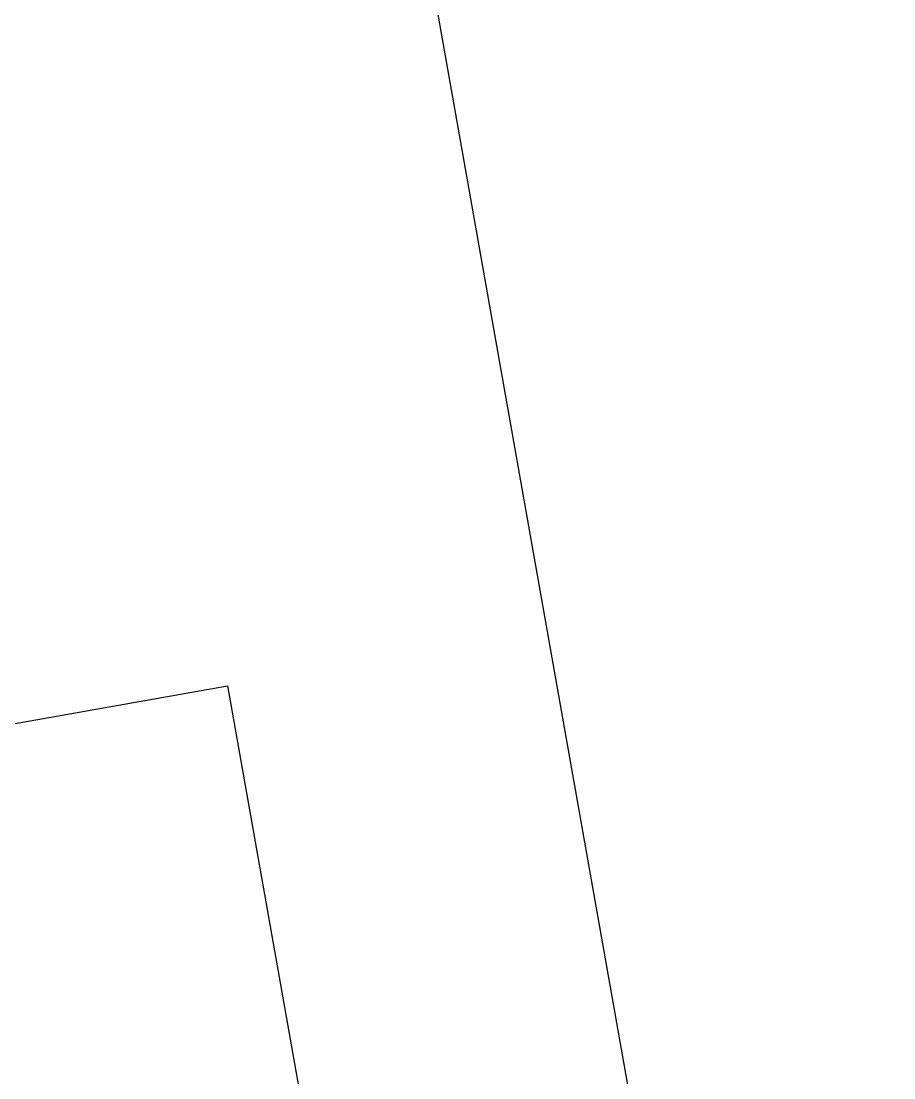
# Model space of a CAD drawing. Header units: millimetres. Extents: x 0 to 8967983, y -224399 to 13801.
# Drawn here: x 71389.23 to 71393.163, y -193393.348 to -193388.586 of the extents above; entities that cross this region are included whole.
import ezdxf

# ---------------------------------------------------------------- set-up
doc = ezdxf.new("R2010")
doc.units = ezdxf.units.MM
doc.header["$LTSCALE"] = 10
doc.layers.add('Архитектура', color=251, linetype='Continuous')

msp = doc.modelspace()

# ---------------------------------------------------------------- linework, layer by layer
at = {"layer": 'Архитектура', "lineweight": 25, "transparency": 33554684}
for points in [[(71392.6435, -193397.2077), (71375.3661, -193299.726), (71374.2355, -193298.9358), (71313.15, -193309.7624), (71312.3599, -193310.893), (71329.6373, -193408.3748)], [(71392.6435, -193397.2077), (71375.3661, -193299.726), (71374.2355, -193298.9358), (71313.15, -193309.7624), (71312.3599, -193310.893), (71329.6373, -193408.3748)], [(71392.6435, -193397.2077), (71375.3661, -193299.726), (71374.2355, -193298.9358), (71313.15, -193309.7624), (71312.3599, -193310.893), (71329.6373, -193408.3748)], [(71392.6435, -193397.2077), (71375.3661, -193299.726), (71374.2355, -193298.9358), (71313.15, -193309.7624), (71312.3599, -193310.893), (71329.6373, -193408.3748)], [(71392.6435, -193397.2077), (71375.3661, -193299.726), (71374.2355, -193298.9358), (71313.15, -193309.7624), (71312.3599, -193310.893), (71329.6373, -193408.3748)], [(71392.6435, -193397.2077), (71375.3661, -193299.726), (71374.2355, -193298.9358), (71313.15, -193309.7624), (71312.3599, -193310.893), (71329.6373, -193408.3748)], [(71392.6435, -193397.2077), (71375.3661, -193299.726), (71374.2355, -193298.9358), (71313.15, -193309.7624), (71312.3599, -193310.893), (71329.6373, -193408.3748)], [(71392.6435, -193397.2077), (71375.3661, -193299.726), (71374.2355, -193298.9358), (71313.15, -193309.7624), (71312.3599, -193310.893), (71329.6373, -193408.3748)], [(71392.6435, -193397.2077), (71375.3661, -193299.726), (71374.2355, -193298.9358), (71313.15, -193309.7624), (71312.3599, -193310.893), (71329.6373, -193408.3748)], [(71392.6435, -193397.2077), (71375.3661, -193299.726), (71374.2355, -193298.9358), (71313.15, -193309.7624), (71312.3599, -193310.893), (71329.6373, -193408.3748)], [(71392.6435, -193397.2077), (71375.3661, -193299.726), (71374.2355, -193298.9358), (71313.15, -193309.7624), (71312.3599, -193310.893), (71329.6373, -193408.3748)], [(71392.6435, -193397.2077), (71375.3661, -193299.726), (71374.2355, -193298.9358), (71313.15, -193309.7624), (71312.3599, -193310.893), (71329.6373, -193408.3748)], [(71392.6435, -193397.2077), (71375.3661, -193299.726), (71374.2355, -193298.9358), (71313.15, -193309.7624), (71312.3599, -193310.893), (71329.6373, -193408.3748)], [(71392.6435, -193397.2077), (71375.3661, -193299.726), (71374.2355, -193298.9358), (71313.15, -193309.7624), (71312.3599, -193310.893), (71329.6373, -193408.3748)], [(71392.6435, -193397.2077), (71375.3661, -193299.726), (71374.2355, -193298.9358), (71313.15, -193309.7624), (71312.3599, -193310.893), (71329.6373, -193408.3748)], [(71392.6435, -193397.2077), (71375.3661, -193299.726), (71374.2355, -193298.9358), (71313.15, -193309.7624), (71312.3599, -193310.893), (71329.6373, -193408.3748)], [(71392.6435, -193397.2077), (71375.3661, -193299.726), (71374.2355, -193298.9358), (71313.15, -193309.7624), (71312.3599, -193310.893), (71329.6373, -193408.3748)], [(71392.6435, -193397.2077), (71375.3661, -193299.726), (71374.2355, -193298.9358), (71313.15, -193309.7624), (71312.3599, -193310.893), (71329.6373, -193408.3748)], [(71392.6435, -193397.2077), (71375.3661, -193299.726), (71374.2355, -193298.9358), (71313.15, -193309.7624), (71312.3599, -193310.893), (71329.6373, -193408.3748)], [(71392.6435, -193397.2077), (71375.3661, -193299.726), (71374.2355, -193298.9358), (71313.15, -193309.7624), (71312.3599, -193310.893), (71329.6373, -193408.3748)], [(71392.6435, -193397.2077), (71375.3661, -193299.726), (71374.2355, -193298.9358), (71313.15, -193309.7624), (71312.3599, -193310.893), (71329.6373, -193408.3748)], [(71392.6435, -193397.2077), (71375.3661, -193299.726), (71374.2355, -193298.9358), (71313.15, -193309.7624), (71312.3599, -193310.893), (71329.6373, -193408.3748)], [(71392.6435, -193397.2077), (71375.3661, -193299.726), (71374.2355, -193298.9358), (71313.15, -193309.7624), (71312.3599, -193310.893), (71329.6373, -193408.3748)], [(71392.6435, -193397.2077), (71375.3661, -193299.726), (71374.2355, -193298.9358), (71313.15, -193309.7624), (71312.3599, -193310.893), (71329.6373, -193408.3748)], [(71392.6435, -193397.2077), (71375.3661, -193299.726), (71374.2355, -193298.9358), (71313.15, -193309.7624), (71312.3599, -193310.893), (71329.6373, -193408.3748)], [(71392.6435, -193397.2077), (71375.3661, -193299.726), (71374.2355, -193298.9358), (71313.15, -193309.7624), (71312.3599, -193310.893), (71329.6373, -193408.3748)], [(71392.6435, -193397.2077), (71375.3661, -193299.726), (71374.2355, -193298.9358), (71313.15, -193309.7624), (71312.3599, -193310.893), (71329.6373, -193408.3748)], [(71392.6435, -193397.2077), (71375.3661, -193299.726), (71374.2355, -193298.9358), (71313.15, -193309.7624), (71312.3599, -193310.893), (71329.6373, -193408.3748)], [(71392.6435, -193397.2077), (71375.3661, -193299.726), (71374.2355, -193298.9358), (71313.15, -193309.7624), (71312.3599, -193310.893), (71329.6373, -193408.3748)], [(71392.6435, -193397.2077), (71375.3661, -193299.726), (71374.2355, -193298.9358), (71313.15, -193309.7624), (71312.3599, -193310.893), (71329.6373, -193408.3748)], [(71392.6435, -193397.2077), (71375.3661, -193299.726), (71374.2355, -193298.9358), (71313.15, -193309.7624), (71312.3599, -193310.893), (71329.6373, -193408.3748)], [(71392.6435, -193397.2077), (71375.3661, -193299.726), (71374.2355, -193298.9358), (71313.15, -193309.7624), (71312.3599, -193310.893), (71329.6373, -193408.3748)], [(71392.6435, -193397.2077), (71375.3661, -193299.726), (71374.2355, -193298.9358), (71313.15, -193309.7624), (71312.3599, -193310.893), (71329.6373, -193408.3748)], [(71392.6435, -193397.2077), (71375.3661, -193299.726), (71374.2355, -193298.9358), (71313.15, -193309.7624), (71312.3599, -193310.893), (71329.6373, -193408.3748)], [(71392.6435, -193397.2077), (71375.3661, -193299.726), (71374.2355, -193298.9358), (71313.15, -193309.7624), (71312.3599, -193310.893), (71329.6373, -193408.3748)], [(71392.6435, -193397.2077), (71375.3661, -193299.726), (71374.2355, -193298.9358), (71313.15, -193309.7624), (71312.3599, -193310.893), (71329.6373, -193408.3748)], [(71392.6435, -193397.2077), (71375.3661, -193299.726), (71374.2355, -193298.9358), (71313.15, -193309.7624), (71312.3599, -193310.893), (71329.6373, -193408.3748)], [(71392.6435, -193397.2077), (71375.3661, -193299.726), (71374.2355, -193298.9358), (71313.15, -193309.7624), (71312.3599, -193310.893), (71329.6373, -193408.3748)], [(71392.6435, -193397.2077), (71375.3661, -193299.726), (71374.2355, -193298.9358), (71313.15, -193309.7624), (71312.3599, -193310.893), (71329.6373, -193408.3748)], [(71392.6435, -193397.2077), (71375.3661, -193299.726), (71374.2355, -193298.9358), (71313.15, -193309.7624), (71312.3599, -193310.893), (71329.6373, -193408.3748)], [(71392.6435, -193397.2077), (71375.3661, -193299.726), (71374.2355, -193298.9358), (71313.15, -193309.7624), (71312.3599, -193310.893), (71329.6373, -193408.3748)], [(71392.6435, -193397.2077), (71375.3661, -193299.726), (71374.2355, -193298.9358), (71313.15, -193309.7624), (71312.3599, -193310.893), (71329.6373, -193408.3748)], [(71392.6435, -193397.2077), (71375.3661, -193299.726), (71374.2355, -193298.9358), (71313.15, -193309.7624), (71312.3599, -193310.893), (71329.6373, -193408.3748)], [(71392.6435, -193397.2077), (71375.3661, -193299.726), (71374.2355, -193298.9358), (71313.15, -193309.7624), (71312.3599, -193310.893), (71329.6373, -193408.3748)], [(71392.6435, -193397.2077), (71375.3661, -193299.726), (71374.2355, -193298.9358), (71313.15, -193309.7624), (71312.3599, -193310.893), (71329.6373, -193408.3748)], [(71392.6435, -193397.2077), (71375.3661, -193299.726), (71374.2355, -193298.9358), (71313.15, -193309.7624), (71312.3599, -193310.893), (71329.6373, -193408.3748)], [(71392.6435, -193397.2077), (71375.3661, -193299.726), (71374.2355, -193298.9358), (71313.15, -193309.7624), (71312.3599, -193310.893), (71329.6373, -193408.3748)], [(71392.6435, -193397.2077), (71375.3661, -193299.726), (71374.2355, -193298.9358), (71313.15, -193309.7624), (71312.3599, -193310.893), (71329.6373, -193408.3748)], [(71392.6435, -193397.2077), (71375.3661, -193299.726), (71374.2355, -193298.9358), (71313.15, -193309.7624), (71312.3599, -193310.893), (71329.6373, -193408.3748)], [(71392.6435, -193397.2077), (71375.3661, -193299.726), (71374.2355, -193298.9358), (71313.15, -193309.7624), (71312.3599, -193310.893), (71329.6373, -193408.3748)], [(71392.6435, -193397.2077), (71375.3661, -193299.726), (71374.2355, -193298.9358), (71313.15, -193309.7624), (71312.3599, -193310.893), (71329.6373, -193408.3748)], [(71392.6435, -193397.2077), (71375.3661, -193299.726), (71374.2355, -193298.9358), (71313.15, -193309.7624), (71312.3599, -193310.893), (71329.6373, -193408.3748)], [(71392.6435, -193397.2077), (71375.3661, -193299.726), (71374.2355, -193298.9358), (71313.15, -193309.7624), (71312.3599, -193310.893), (71329.6373, -193408.3748)], [(71392.6435, -193397.2077), (71375.3661, -193299.726), (71374.2355, -193298.9358), (71313.15, -193309.7624), (71312.3599, -193310.893), (71329.6373, -193408.3748)], [(71392.6435, -193397.2077), (71375.3661, -193299.726), (71374.2355, -193298.9358), (71313.15, -193309.7624), (71312.3599, -193310.893), (71329.6373, -193408.3748)], [(71392.6435, -193397.2077), (71375.3661, -193299.726), (71374.2355, -193298.9358), (71313.15, -193309.7624), (71312.3599, -193310.893), (71329.6373, -193408.3748)], [(71392.6435, -193397.2077), (71375.3661, -193299.726), (71374.2355, -193298.9358), (71313.15, -193309.7624), (71312.3599, -193310.893), (71329.6373, -193408.3748)], [(71392.6435, -193397.2077), (71375.3661, -193299.726), (71374.2355, -193298.9358), (71313.15, -193309.7624), (71312.3599, -193310.893), (71329.6373, -193408.3748)], [(71392.6435, -193397.2077), (71375.3661, -193299.726), (71374.2355, -193298.9358), (71313.15, -193309.7624), (71312.3599, -193310.893), (71329.6373, -193408.3748)], [(71392.6435, -193397.2077), (71375.3661, -193299.726), (71374.2355, -193298.9358), (71313.15, -193309.7624), (71312.3599, -193310.893), (71329.6373, -193408.3748)], [(71392.6435, -193397.2077), (71375.3661, -193299.726), (71374.2355, -193298.9358), (71313.15, -193309.7624), (71312.3599, -193310.893), (71329.6373, -193408.3748)], [(71392.6435, -193397.2077), (71375.3661, -193299.726), (71374.2355, -193298.9358), (71313.15, -193309.7624), (71312.3599, -193310.893), (71329.6373, -193408.3748)], [(71392.6435, -193397.2077), (71375.3661, -193299.726), (71374.2355, -193298.9358), (71313.15, -193309.7624), (71312.3599, -193310.893), (71329.6373, -193408.3748)], [(71392.6435, -193397.2077), (71375.3661, -193299.726), (71374.2355, -193298.9358), (71313.15, -193309.7624), (71312.3599, -193310.893), (71329.6373, -193408.3748)], [(71392.6435, -193397.2077), (71375.3661, -193299.726), (71374.2355, -193298.9358), (71313.15, -193309.7624), (71312.3599, -193310.893), (71329.6373, -193408.3748)], [(71392.6435, -193397.2077), (71375.3661, -193299.726), (71374.2355, -193298.9358), (71313.15, -193309.7624), (71312.3599, -193310.893), (71329.6373, -193408.3748)], [(71392.6435, -193397.2077), (71375.3661, -193299.726), (71374.2355, -193298.9358), (71313.15, -193309.7624), (71312.3599, -193310.893), (71329.6373, -193408.3748)], [(71392.6435, -193397.2077), (71375.3661, -193299.726), (71374.2355, -193298.9358), (71313.15, -193309.7624), (71312.3599, -193310.893), (71329.6373, -193408.3748)], [(71392.6435, -193397.2077), (71375.3661, -193299.726), (71374.2355, -193298.9358), (71313.15, -193309.7624), (71312.3599, -193310.893), (71329.6373, -193408.3748)], [(71392.6435, -193397.2077), (71375.3661, -193299.726), (71374.2355, -193298.9358), (71313.15, -193309.7624), (71312.3599, -193310.893), (71329.6373, -193408.3748)], [(71392.6435, -193397.2077), (71375.3661, -193299.726), (71374.2355, -193298.9358), (71313.15, -193309.7624), (71312.3599, -193310.893), (71329.6373, -193408.3748)], [(71392.6435, -193397.2077), (71375.3661, -193299.726), (71374.2355, -193298.9358), (71313.15, -193309.7624), (71312.3599, -193310.893), (71329.6373, -193408.3748)], [(71392.6435, -193397.2077), (71375.3661, -193299.726), (71374.2355, -193298.9358), (71313.15, -193309.7624), (71312.3599, -193310.893), (71329.6373, -193408.3748)], [(71392.6435, -193397.2077), (71375.3661, -193299.726), (71374.2355, -193298.9358), (71313.15, -193309.7624), (71312.3599, -193310.893), (71329.6373, -193408.3748)], [(71392.6435, -193397.2077), (71375.3661, -193299.726), (71374.2355, -193298.9358), (71313.15, -193309.7624), (71312.3599, -193310.893), (71329.6373, -193408.3748)], [(71392.6435, -193397.2077), (71375.3661, -193299.726), (71374.2355, -193298.9358), (71313.15, -193309.7624), (71312.3599, -193310.893), (71329.6373, -193408.3748)], [(71392.6435, -193397.2077), (71375.3661, -193299.726), (71374.2355, -193298.9358), (71313.15, -193309.7624), (71312.3599, -193310.893), (71329.6373, -193408.3748)], [(71392.6435, -193397.2077), (71375.3661, -193299.726), (71374.2355, -193298.9358), (71313.15, -193309.7624), (71312.3599, -193310.893), (71329.6373, -193408.3748)], [(71392.6435, -193397.2077), (71375.3661, -193299.726), (71374.2355, -193298.9358), (71313.15, -193309.7624), (71312.3599, -193310.893), (71329.6373, -193408.3748)], [(71392.6435, -193397.2077), (71375.3661, -193299.726), (71374.2355, -193298.9358), (71313.15, -193309.7624), (71312.3599, -193310.893), (71329.6373, -193408.3748)], [(71392.6435, -193397.2077), (71375.3661, -193299.726), (71374.2355, -193298.9358), (71313.15, -193309.7624), (71312.3599, -193310.893), (71329.6373, -193408.3748)], [(71392.6435, -193397.2077), (71375.3661, -193299.726), (71374.2355, -193298.9358), (71313.15, -193309.7624), (71312.3599, -193310.893), (71329.6373, -193408.3748)], [(71392.6435, -193397.2077), (71375.3661, -193299.726), (71374.2355, -193298.9358), (71313.15, -193309.7624), (71312.3599, -193310.893), (71329.6373, -193408.3748)], [(71392.6435, -193397.2077), (71375.3661, -193299.726), (71374.2355, -193298.9358), (71313.15, -193309.7624), (71312.3599, -193310.893), (71329.6373, -193408.3748)], [(71392.6435, -193397.2077), (71375.3661, -193299.726), (71374.2355, -193298.9358), (71313.15, -193309.7624), (71312.3599, -193310.893), (71329.6373, -193408.3748)], [(71392.6435, -193397.2077), (71375.3661, -193299.726), (71374.2355, -193298.9358), (71313.15, -193309.7624), (71312.3599, -193310.893), (71329.6373, -193408.3748)], [(71392.6435, -193397.2077), (71375.3661, -193299.726), (71374.2355, -193298.9358), (71313.15, -193309.7624), (71312.3599, -193310.893), (71329.6373, -193408.3748)], [(71392.6435, -193397.2077), (71375.3661, -193299.726), (71374.2355, -193298.9358), (71313.15, -193309.7624), (71312.3599, -193310.893), (71329.6373, -193408.3748)], [(71392.6435, -193397.2077), (71375.3661, -193299.726), (71374.2355, -193298.9358), (71313.15, -193309.7624), (71312.3599, -193310.893), (71329.6373, -193408.3748)], [(71392.6435, -193397.2077), (71375.3661, -193299.726), (71374.2355, -193298.9358), (71313.15, -193309.7624), (71312.3599, -193310.893), (71329.6373, -193408.3748)], [(71392.6435, -193397.2077), (71375.3661, -193299.726), (71374.2355, -193298.9358), (71313.15, -193309.7624), (71312.3599, -193310.893), (71329.6373, -193408.3748)], [(71392.6435, -193397.2077), (71375.3661, -193299.726), (71374.2355, -193298.9358), (71313.15, -193309.7624), (71312.3599, -193310.893), (71329.6373, -193408.3748)], [(71392.6435, -193397.2077), (71375.3661, -193299.726), (71374.2355, -193298.9358), (71313.15, -193309.7624), (71312.3599, -193310.893), (71329.6373, -193408.3748)], [(71392.6435, -193397.2077), (71375.3661, -193299.726), (71374.2355, -193298.9358), (71313.15, -193309.7624), (71312.3599, -193310.893), (71329.6373, -193408.3748)], [(71392.6435, -193397.2077), (71375.3661, -193299.726), (71374.2355, -193298.9358), (71313.15, -193309.7624), (71312.3599, -193310.893), (71329.6373, -193408.3748)], [(71392.6435, -193397.2077), (71375.3661, -193299.726), (71374.2355, -193298.9358), (71313.15, -193309.7624), (71312.3599, -193310.893), (71329.6373, -193408.3748)], [(71392.6435, -193397.2077), (71375.3661, -193299.726), (71374.2355, -193298.9358), (71313.15, -193309.7624), (71312.3599, -193310.893), (71329.6373, -193408.3748)], [(71392.6435, -193397.2077), (71375.3661, -193299.726), (71374.2355, -193298.9358), (71313.15, -193309.7624), (71312.3599, -193310.893), (71329.6373, -193408.3748)], [(71392.6435, -193397.2077), (71375.3661, -193299.726), (71374.2355, -193298.9358), (71313.15, -193309.7624), (71312.3599, -193310.893), (71329.6373, -193408.3748)], [(71392.6435, -193397.2077), (71375.3661, -193299.726), (71374.2355, -193298.9358), (71313.15, -193309.7624), (71312.3599, -193310.893), (71329.6373, -193408.3748)], [(71392.6435, -193397.2077), (71375.3661, -193299.726), (71374.2355, -193298.9358), (71313.15, -193309.7624), (71312.3599, -193310.893), (71329.6373, -193408.3748)], [(71392.6435, -193397.2077), (71375.3661, -193299.726), (71374.2355, -193298.9358), (71313.15, -193309.7624), (71312.3599, -193310.893), (71329.6373, -193408.3748)], [(71392.6435, -193397.2077), (71375.3661, -193299.726), (71374.2355, -193298.9358), (71313.15, -193309.7624), (71312.3599, -193310.893), (71329.6373, -193408.3748)], [(71392.6435, -193397.2077), (71375.3661, -193299.726), (71374.2355, -193298.9358), (71313.15, -193309.7624), (71312.3599, -193310.893), (71329.6373, -193408.3748)], [(71392.6435, -193397.2077), (71375.3661, -193299.726), (71374.2355, -193298.9358), (71313.15, -193309.7624), (71312.3599, -193310.893), (71329.6373, -193408.3748)], [(71392.6435, -193397.2077), (71375.3661, -193299.726), (71374.2355, -193298.9358), (71313.15, -193309.7624), (71312.3599, -193310.893), (71329.6373, -193408.3748)], [(71392.6435, -193397.2077), (71375.3661, -193299.726), (71374.2355, -193298.9358), (71313.15, -193309.7624), (71312.3599, -193310.893), (71329.6373, -193408.3748)], [(71392.6435, -193397.2077), (71375.3661, -193299.726), (71374.2355, -193298.9358), (71313.15, -193309.7624), (71312.3599, -193310.893), (71329.6373, -193408.3748)], [(71392.6435, -193397.2077), (71375.3661, -193299.726), (71374.2355, -193298.9358), (71313.15, -193309.7624), (71312.3599, -193310.893), (71329.6373, -193408.3748)], [(71392.6435, -193397.2077), (71375.3661, -193299.726), (71374.2355, -193298.9358), (71313.15, -193309.7624), (71312.3599, -193310.893), (71329.6373, -193408.3748)], [(71392.6435, -193397.2077), (71375.3661, -193299.726), (71374.2355, -193298.9358), (71313.15, -193309.7624), (71312.3599, -193310.893), (71329.6373, -193408.3748)], [(71392.6435, -193397.2077), (71375.3661, -193299.726), (71374.2355, -193298.9358), (71313.15, -193309.7624), (71312.3599, -193310.893), (71329.6373, -193408.3748)], [(71392.6435, -193397.2077), (71375.3661, -193299.726), (71374.2355, -193298.9358), (71313.15, -193309.7624), (71312.3599, -193310.893), (71329.6373, -193408.3748)], [(71392.6435, -193397.2077), (71375.3661, -193299.726), (71374.2355, -193298.9358), (71313.15, -193309.7624), (71312.3599, -193310.893), (71329.6373, -193408.3748)], [(71392.6435, -193397.2077), (71375.3661, -193299.726), (71374.2355, -193298.9358), (71313.15, -193309.7624), (71312.3599, -193310.893), (71329.6373, -193408.3748)], [(71392.6435, -193397.2077), (71375.3661, -193299.726), (71374.2355, -193298.9358), (71313.15, -193309.7624), (71312.3599, -193310.893), (71329.6373, -193408.3748)], [(71392.6435, -193397.2077), (71375.3661, -193299.726), (71374.2355, -193298.9358), (71313.15, -193309.7624), (71312.3599, -193310.893), (71329.6373, -193408.3748)], [(71392.6435, -193397.2077), (71375.3661, -193299.726), (71374.2355, -193298.9358), (71313.15, -193309.7624), (71312.3599, -193310.893), (71329.6373, -193408.3748)], [(71392.6435, -193397.2077), (71375.3661, -193299.726), (71374.2355, -193298.9358), (71313.15, -193309.7624), (71312.3599, -193310.893), (71329.6373, -193408.3748)], [(71392.6435, -193397.2077), (71375.3661, -193299.726), (71374.2355, -193298.9358), (71313.15, -193309.7624), (71312.3599, -193310.893), (71329.6373, -193408.3748)], [(71392.6435, -193397.2077), (71375.3661, -193299.726), (71374.2355, -193298.9358), (71313.15, -193309.7624), (71312.3599, -193310.893), (71329.6373, -193408.3748)], [(71392.6435, -193397.2077), (71375.3661, -193299.726), (71374.2355, -193298.9358), (71313.15, -193309.7624), (71312.3599, -193310.893), (71329.6373, -193408.3748)], [(71392.6435, -193397.2077), (71375.3661, -193299.726), (71374.2355, -193298.9358), (71313.15, -193309.7624), (71312.3599, -193310.893), (71329.6373, -193408.3748)], [(71392.6435, -193397.2077), (71375.3661, -193299.726), (71374.2355, -193298.9358), (71313.15, -193309.7624), (71312.3599, -193310.893), (71329.6373, -193408.3748)], [(71392.6435, -193397.2077), (71375.3661, -193299.726), (71374.2355, -193298.9358), (71313.15, -193309.7624), (71312.3599, -193310.893), (71329.6373, -193408.3748)], [(71392.6435, -193397.2077), (71375.3661, -193299.726), (71374.2355, -193298.9358), (71313.15, -193309.7624), (71312.3599, -193310.893), (71329.6373, -193408.3748)], [(71392.6435, -193397.2077), (71375.3661, -193299.726), (71374.2355, -193298.9358), (71313.15, -193309.7624), (71312.3599, -193310.893), (71329.6373, -193408.3748)], [(71392.6435, -193397.2077), (71375.3661, -193299.726), (71374.2355, -193298.9358), (71313.15, -193309.7624), (71312.3599, -193310.893), (71329.6373, -193408.3748)], [(71392.6435, -193397.2077), (71375.3661, -193299.726), (71374.2355, -193298.9358), (71313.15, -193309.7624), (71312.3599, -193310.893), (71329.6373, -193408.3748)], [(71392.6435, -193397.2077), (71375.3661, -193299.726), (71374.2355, -193298.9358), (71313.15, -193309.7624), (71312.3599, -193310.893), (71329.6373, -193408.3748)], [(71392.6435, -193397.2077), (71375.3661, -193299.726), (71374.2355, -193298.9358), (71313.15, -193309.7624), (71312.3599, -193310.893), (71329.6373, -193408.3748)], [(71392.6435, -193397.2077), (71375.3661, -193299.726), (71374.2355, -193298.9358), (71313.15, -193309.7624), (71312.3599, -193310.893), (71329.6373, -193408.3748)], [(71392.6435, -193397.2077), (71375.3661, -193299.726), (71374.2355, -193298.9358), (71313.15, -193309.7624), (71312.3599, -193310.893), (71329.6373, -193408.3748)], [(71392.6435, -193397.2077), (71375.3661, -193299.726), (71374.2355, -193298.9358), (71313.15, -193309.7624), (71312.3599, -193310.893), (71329.6373, -193408.3748)], [(71392.6435, -193397.2077), (71375.3661, -193299.726), (71374.2355, -193298.9358), (71313.15, -193309.7624), (71312.3599, -193310.893), (71329.6373, -193408.3748)], [(71392.6435, -193397.2077), (71375.3661, -193299.726), (71374.2355, -193298.9358), (71313.15, -193309.7624), (71312.3599, -193310.893), (71329.6373, -193408.3748)], [(71392.6435, -193397.2077), (71375.3661, -193299.726), (71374.2355, -193298.9358), (71313.15, -193309.7624), (71312.3599, -193310.893), (71329.6373, -193408.3748)], [(71392.6435, -193397.2077), (71375.3661, -193299.726), (71374.2355, -193298.9358), (71313.15, -193309.7624), (71312.3599, -193310.893), (71329.6373, -193408.3748)], [(71392.6435, -193397.2077), (71375.3661, -193299.726), (71374.2355, -193298.9358), (71313.15, -193309.7624), (71312.3599, -193310.893), (71329.6373, -193408.3748)], [(71392.6435, -193397.2077), (71375.3661, -193299.726), (71374.2355, -193298.9358), (71313.15, -193309.7624), (71312.3599, -193310.893), (71329.6373, -193408.3748)], [(71392.6435, -193397.2077), (71375.3661, -193299.726), (71374.2355, -193298.9358), (71313.15, -193309.7624), (71312.3599, -193310.893), (71329.6373, -193408.3748)], [(71392.6435, -193397.2077), (71375.3661, -193299.726), (71374.2355, -193298.9358), (71313.15, -193309.7624), (71312.3599, -193310.893), (71329.6373, -193408.3748)], [(71392.6435, -193397.2077), (71375.3661, -193299.726), (71374.2355, -193298.9358), (71313.15, -193309.7624), (71312.3599, -193310.893), (71329.6373, -193408.3748)], [(71392.6435, -193397.2077), (71375.3661, -193299.726), (71374.2355, -193298.9358), (71313.15, -193309.7624), (71312.3599, -193310.893), (71329.6373, -193408.3748)], [(71392.6435, -193397.2077), (71375.3661, -193299.726), (71374.2355, -193298.9358), (71313.15, -193309.7624), (71312.3599, -193310.893), (71329.6373, -193408.3748)], [(71392.6435, -193397.2077), (71375.3661, -193299.726), (71374.2355, -193298.9358), (71313.15, -193309.7624), (71312.3599, -193310.893), (71329.6373, -193408.3748)], [(71392.6435, -193397.2077), (71375.3661, -193299.726), (71374.2355, -193298.9358), (71313.15, -193309.7624), (71312.3599, -193310.893), (71329.6373, -193408.3748)], [(71392.6435, -193397.2077), (71375.3661, -193299.726), (71374.2355, -193298.9358), (71313.15, -193309.7624), (71312.3599, -193310.893), (71329.6373, -193408.3748)], [(71392.6435, -193397.2077), (71375.3661, -193299.726), (71374.2355, -193298.9358), (71313.15, -193309.7624), (71312.3599, -193310.893), (71329.6373, -193408.3748)], [(71392.6435, -193397.2077), (71375.3661, -193299.726), (71374.2355, -193298.9358), (71313.15, -193309.7624), (71312.3599, -193310.893), (71329.6373, -193408.3748)], [(71392.6435, -193397.2077), (71375.3661, -193299.726), (71374.2355, -193298.9358), (71313.15, -193309.7624), (71312.3599, -193310.893), (71329.6373, -193408.3748)], [(71392.6435, -193397.2077), (71375.3661, -193299.726), (71374.2355, -193298.9358), (71313.15, -193309.7624), (71312.3599, -193310.893), (71329.6373, -193408.3748)], [(71392.6435, -193397.2077), (71375.3661, -193299.726), (71374.2355, -193298.9358), (71313.15, -193309.7624), (71312.3599, -193310.893), (71329.6373, -193408.3748)], [(71392.6435, -193397.2077), (71375.3661, -193299.726), (71374.2355, -193298.9358), (71313.15, -193309.7624), (71312.3599, -193310.893), (71329.6373, -193408.3748)], [(71392.6435, -193397.2077), (71375.3661, -193299.726), (71374.2355, -193298.9358), (71313.15, -193309.7624), (71312.3599, -193310.893), (71329.6373, -193408.3748)], [(71392.6435, -193397.2077), (71375.3661, -193299.726), (71374.2355, -193298.9358), (71313.15, -193309.7624), (71312.3599, -193310.893), (71329.6373, -193408.3748)], [(71392.6435, -193397.2077), (71375.3661, -193299.726), (71374.2355, -193298.9358), (71313.15, -193309.7624), (71312.3599, -193310.893), (71329.6373, -193408.3748)], [(71392.6435, -193397.2077), (71375.3661, -193299.726), (71374.2355, -193298.9358), (71313.15, -193309.7624), (71312.3599, -193310.893), (71329.6373, -193408.3748)], [(71392.6435, -193397.2077), (71375.3661, -193299.726), (71374.2355, -193298.9358), (71313.15, -193309.7624), (71312.3599, -193310.893), (71329.6373, -193408.3748)], [(71392.6435, -193397.2077), (71375.3661, -193299.726), (71374.2355, -193298.9358), (71313.15, -193309.7624), (71312.3599, -193310.893), (71329.6373, -193408.3748)], [(71392.6435, -193397.2077), (71375.3661, -193299.726), (71374.2355, -193298.9358), (71313.15, -193309.7624), (71312.3599, -193310.893), (71329.6373, -193408.3748)], [(71392.6435, -193397.2077), (71375.3661, -193299.726), (71374.2355, -193298.9358), (71313.15, -193309.7624), (71312.3599, -193310.893), (71329.6373, -193408.3748)], [(71392.6435, -193397.2077), (71375.3661, -193299.726), (71374.2355, -193298.9358), (71313.15, -193309.7624), (71312.3599, -193310.893), (71329.6373, -193408.3748)], [(71392.6435, -193397.2077), (71375.3661, -193299.726), (71374.2355, -193298.9358), (71313.15, -193309.7624), (71312.3599, -193310.893), (71329.6373, -193408.3748)], [(71392.6435, -193397.2077), (71375.3661, -193299.726), (71374.2355, -193298.9358), (71313.15, -193309.7624), (71312.3599, -193310.893), (71329.6373, -193408.3748)], [(71392.6435, -193397.2077), (71375.3661, -193299.726), (71374.2355, -193298.9358), (71313.15, -193309.7624), (71312.3599, -193310.893), (71329.6373, -193408.3748)], [(71383.1092, -193397.9069), (71382.2369, -193392.9848), (71385.9585, -193392.3252), (71386.1347, -193391.9225), (71386.5587, -193392.2188), (71390.1602, -193391.5805), (71391.0326, -193396.5026)], [(71383.1092, -193397.9069), (71382.2369, -193392.9848), (71385.9585, -193392.3252), (71386.1347, -193391.9225), (71386.5587, -193392.2188), (71390.1602, -193391.5805), (71391.0326, -193396.5026)], [(71383.1092, -193397.9069), (71382.2369, -193392.9848), (71385.9585, -193392.3252), (71386.1347, -193391.9225), (71386.5587, -193392.2188), (71390.1602, -193391.5805), (71391.0326, -193396.5026)], [(71383.1092, -193397.9069), (71382.2369, -193392.9848), (71385.9585, -193392.3252), (71386.1347, -193391.9225), (71386.5587, -193392.2188), (71390.1602, -193391.5805), (71391.0326, -193396.5026)], [(71383.1092, -193397.9069), (71382.2369, -193392.9848), (71385.9585, -193392.3252), (71386.1347, -193391.9225), (71386.5587, -193392.2188), (71390.1602, -193391.5805), (71391.0326, -193396.5026)], [(71383.1092, -193397.9069), (71382.2369, -193392.9848), (71385.9585, -193392.3252), (71386.1347, -193391.9225), (71386.5587, -193392.2188), (71390.1602, -193391.5805), (71391.0326, -193396.5026)], [(71383.1092, -193397.9069), (71382.2369, -193392.9848), (71385.9585, -193392.3252), (71386.1347, -193391.9225), (71386.5587, -193392.2188), (71390.1602, -193391.5805), (71391.0326, -193396.5026)], [(71383.1092, -193397.9069), (71382.2369, -193392.9848), (71385.9585, -193392.3252), (71386.1347, -193391.9225), (71386.5587, -193392.2188), (71390.1602, -193391.5805), (71391.0326, -193396.5026)], [(71383.1092, -193397.9069), (71382.2369, -193392.9848), (71385.9585, -193392.3252), (71386.1347, -193391.9225), (71386.5587, -193392.2188), (71390.1602, -193391.5805), (71391.0326, -193396.5026)], [(71383.1092, -193397.9069), (71382.2369, -193392.9848), (71385.9585, -193392.3252), (71386.1347, -193391.9225), (71386.5587, -193392.2188), (71390.1602, -193391.5805), (71391.0326, -193396.5026)], [(71383.1092, -193397.9069), (71382.2369, -193392.9848), (71385.9585, -193392.3252), (71386.1347, -193391.9225), (71386.5587, -193392.2188), (71390.1602, -193391.5805), (71391.0326, -193396.5026)], [(71383.1092, -193397.9069), (71382.2369, -193392.9848), (71385.9585, -193392.3252), (71386.1347, -193391.9225), (71386.5587, -193392.2188), (71390.1602, -193391.5805), (71391.0326, -193396.5026)], [(71383.1092, -193397.9069), (71382.2369, -193392.9848), (71385.9585, -193392.3252), (71386.1347, -193391.9225), (71386.5587, -193392.2188), (71390.1602, -193391.5805), (71391.0326, -193396.5026)], [(71383.1092, -193397.9069), (71382.2369, -193392.9848), (71385.9585, -193392.3252), (71386.1347, -193391.9225), (71386.5587, -193392.2188), (71390.1602, -193391.5805), (71391.0326, -193396.5026)], [(71383.1092, -193397.9069), (71382.2369, -193392.9848), (71385.9585, -193392.3252), (71386.1347, -193391.9225), (71386.5587, -193392.2188), (71390.1602, -193391.5805), (71391.0326, -193396.5026)], [(71383.1092, -193397.9069), (71382.2369, -193392.9848), (71385.9585, -193392.3252), (71386.1347, -193391.9225), (71386.5587, -193392.2188), (71390.1602, -193391.5805), (71391.0326, -193396.5026)], [(71383.1092, -193397.9069), (71382.2369, -193392.9848), (71385.9585, -193392.3252), (71386.1347, -193391.9225), (71386.5587, -193392.2188), (71390.1602, -193391.5805), (71391.0326, -193396.5026)], [(71383.1092, -193397.9069), (71382.2369, -193392.9848), (71385.9585, -193392.3252), (71386.1347, -193391.9225), (71386.5587, -193392.2188), (71390.1602, -193391.5805), (71391.0326, -193396.5026)], [(71383.1092, -193397.9069), (71382.2369, -193392.9848), (71385.9585, -193392.3252), (71386.1347, -193391.9225), (71386.5587, -193392.2188), (71390.1602, -193391.5805), (71391.0326, -193396.5026)], [(71383.1092, -193397.9069), (71382.2369, -193392.9848), (71385.9585, -193392.3252), (71386.1347, -193391.9225), (71386.5587, -193392.2188), (71390.1602, -193391.5805), (71391.0326, -193396.5026)], [(71383.1092, -193397.9069), (71382.2369, -193392.9848), (71385.9585, -193392.3252), (71386.1347, -193391.9225), (71386.5587, -193392.2188), (71390.1602, -193391.5805), (71391.0326, -193396.5026)], [(71383.1092, -193397.9069), (71382.2369, -193392.9848), (71385.9585, -193392.3252), (71386.1347, -193391.9225), (71386.5587, -193392.2188), (71390.1602, -193391.5805), (71391.0326, -193396.5026)], [(71383.1092, -193397.9069), (71382.2369, -193392.9848), (71385.9585, -193392.3252), (71386.1347, -193391.9225), (71386.5587, -193392.2188), (71390.1602, -193391.5805), (71391.0326, -193396.5026)], [(71383.1092, -193397.9069), (71382.2369, -193392.9848), (71385.9585, -193392.3252), (71386.1347, -193391.9225), (71386.5587, -193392.2188), (71390.1602, -193391.5805), (71391.0326, -193396.5026)], [(71383.1092, -193397.9069), (71382.2369, -193392.9848), (71385.9585, -193392.3252), (71386.1347, -193391.9225), (71386.5587, -193392.2188), (71390.1602, -193391.5805), (71391.0326, -193396.5026)], [(71383.1092, -193397.9069), (71382.2369, -193392.9848), (71385.9585, -193392.3252), (71386.1347, -193391.9225), (71386.5587, -193392.2188), (71390.1602, -193391.5805), (71391.0326, -193396.5026)], [(71383.1092, -193397.9069), (71382.2369, -193392.9848), (71385.9585, -193392.3252), (71386.1347, -193391.9225), (71386.5587, -193392.2188), (71390.1602, -193391.5805), (71391.0326, -193396.5026)], [(71383.1092, -193397.9069), (71382.2369, -193392.9848), (71385.9585, -193392.3252), (71386.1347, -193391.9225), (71386.5587, -193392.2188), (71390.1602, -193391.5805), (71391.0326, -193396.5026)], [(71383.1092, -193397.9069), (71382.2369, -193392.9848), (71385.9585, -193392.3252), (71386.1347, -193391.9225), (71386.5587, -193392.2188), (71390.1602, -193391.5805), (71391.0326, -193396.5026)], [(71383.1092, -193397.9069), (71382.2369, -193392.9848), (71385.9585, -193392.3252), (71386.1347, -193391.9225), (71386.5587, -193392.2188), (71390.1602, -193391.5805), (71391.0326, -193396.5026)], [(71383.1092, -193397.9069), (71382.2369, -193392.9848), (71385.9585, -193392.3252), (71386.1347, -193391.9225), (71386.5587, -193392.2188), (71390.1602, -193391.5805), (71391.0326, -193396.5026)], [(71383.1092, -193397.9069), (71382.2369, -193392.9848), (71385.9585, -193392.3252), (71386.1347, -193391.9225), (71386.5587, -193392.2188), (71390.1602, -193391.5805), (71391.0326, -193396.5026)], [(71383.1092, -193397.9069), (71382.2369, -193392.9848), (71385.9585, -193392.3252), (71386.1347, -193391.9225), (71386.5587, -193392.2188), (71390.1602, -193391.5805), (71391.0326, -193396.5026)], [(71383.1092, -193397.9069), (71382.2369, -193392.9848), (71385.9585, -193392.3252), (71386.1347, -193391.9225), (71386.5587, -193392.2188), (71390.1602, -193391.5805), (71391.0326, -193396.5026)], [(71383.1092, -193397.9069), (71382.2369, -193392.9848), (71385.9585, -193392.3252), (71386.1347, -193391.9225), (71386.5587, -193392.2188), (71390.1602, -193391.5805), (71391.0326, -193396.5026)], [(71383.1092, -193397.9069), (71382.2369, -193392.9848), (71385.9585, -193392.3252), (71386.1347, -193391.9225), (71386.5587, -193392.2188), (71390.1602, -193391.5805), (71391.0326, -193396.5026)], [(71383.1092, -193397.9069), (71382.2369, -193392.9848), (71385.9585, -193392.3252), (71386.1347, -193391.9225), (71386.5587, -193392.2188), (71390.1602, -193391.5805), (71391.0326, -193396.5026)], [(71383.1092, -193397.9069), (71382.2369, -193392.9848), (71385.9585, -193392.3252), (71386.1347, -193391.9225), (71386.5587, -193392.2188), (71390.1602, -193391.5805), (71391.0326, -193396.5026)], [(71383.1092, -193397.9069), (71382.2369, -193392.9848), (71385.9585, -193392.3252), (71386.1347, -193391.9225), (71386.5587, -193392.2188), (71390.1602, -193391.5805), (71391.0326, -193396.5026)], [(71383.1092, -193397.9069), (71382.2369, -193392.9848), (71385.9585, -193392.3252), (71386.1347, -193391.9225), (71386.5587, -193392.2188), (71390.1602, -193391.5805), (71391.0326, -193396.5026)], [(71383.1092, -193397.9069), (71382.2369, -193392.9848), (71385.9585, -193392.3252), (71386.1347, -193391.9225), (71386.5587, -193392.2188), (71390.1602, -193391.5805), (71391.0326, -193396.5026)], [(71383.1092, -193397.9069), (71382.2369, -193392.9848), (71385.9585, -193392.3252), (71386.1347, -193391.9225), (71386.5587, -193392.2188), (71390.1602, -193391.5805), (71391.0326, -193396.5026)], [(71383.1092, -193397.9069), (71382.2369, -193392.9848), (71385.9585, -193392.3252), (71386.1347, -193391.9225), (71386.5587, -193392.2188), (71390.1602, -193391.5805), (71391.0326, -193396.5026)], [(71383.1092, -193397.9069), (71382.2369, -193392.9848), (71385.9585, -193392.3252), (71386.1347, -193391.9225), (71386.5587, -193392.2188), (71390.1602, -193391.5805), (71391.0326, -193396.5026)], [(71383.1092, -193397.9069), (71382.2369, -193392.9848), (71385.9585, -193392.3252), (71386.1347, -193391.9225), (71386.5587, -193392.2188), (71390.1602, -193391.5805), (71391.0326, -193396.5026)], [(71383.1092, -193397.9069), (71382.2369, -193392.9848), (71385.9585, -193392.3252), (71386.1347, -193391.9225), (71386.5587, -193392.2188), (71390.1602, -193391.5805), (71391.0326, -193396.5026)], [(71383.1092, -193397.9069), (71382.2369, -193392.9848), (71385.9585, -193392.3252), (71386.1347, -193391.9225), (71386.5587, -193392.2188), (71390.1602, -193391.5805), (71391.0326, -193396.5026)], [(71383.1092, -193397.9069), (71382.2369, -193392.9848), (71385.9585, -193392.3252), (71386.1347, -193391.9225), (71386.5587, -193392.2188), (71390.1602, -193391.5805), (71391.0326, -193396.5026)], [(71383.1092, -193397.9069), (71382.2369, -193392.9848), (71385.9585, -193392.3252), (71386.1347, -193391.9225), (71386.5587, -193392.2188), (71390.1602, -193391.5805), (71391.0326, -193396.5026)], [(71383.1092, -193397.9069), (71382.2369, -193392.9848), (71385.9585, -193392.3252), (71386.1347, -193391.9225), (71386.5587, -193392.2188), (71390.1602, -193391.5805), (71391.0326, -193396.5026)], [(71383.1092, -193397.9069), (71382.2369, -193392.9848), (71385.9585, -193392.3252), (71386.1347, -193391.9225), (71386.5587, -193392.2188), (71390.1602, -193391.5805), (71391.0326, -193396.5026)], [(71383.1092, -193397.9069), (71382.2369, -193392.9848), (71385.9585, -193392.3252), (71386.1347, -193391.9225), (71386.5587, -193392.2188), (71390.1602, -193391.5805), (71391.0326, -193396.5026)], [(71383.1092, -193397.9069), (71382.2369, -193392.9848), (71385.9585, -193392.3252), (71386.1347, -193391.9225), (71386.5587, -193392.2188), (71390.1602, -193391.5805), (71391.0326, -193396.5026)], [(71383.1092, -193397.9069), (71382.2369, -193392.9848), (71385.9585, -193392.3252), (71386.1347, -193391.9225), (71386.5587, -193392.2188), (71390.1602, -193391.5805), (71391.0326, -193396.5026)], [(71383.1092, -193397.9069), (71382.2369, -193392.9848), (71385.9585, -193392.3252), (71386.1347, -193391.9225), (71386.5587, -193392.2188), (71390.1602, -193391.5805), (71391.0326, -193396.5026)], [(71383.1092, -193397.9069), (71382.2369, -193392.9848), (71385.9585, -193392.3252), (71386.1347, -193391.9225), (71386.5587, -193392.2188), (71390.1602, -193391.5805), (71391.0326, -193396.5026)], [(71383.1092, -193397.9069), (71382.2369, -193392.9848), (71385.9585, -193392.3252), (71386.1347, -193391.9225), (71386.5587, -193392.2188), (71390.1602, -193391.5805), (71391.0326, -193396.5026)], [(71383.1092, -193397.9069), (71382.2369, -193392.9848), (71385.9585, -193392.3252), (71386.1347, -193391.9225), (71386.5587, -193392.2188), (71390.1602, -193391.5805), (71391.0326, -193396.5026)], [(71383.1092, -193397.9069), (71382.2369, -193392.9848), (71385.9585, -193392.3252), (71386.1347, -193391.9225), (71386.5587, -193392.2188), (71390.1602, -193391.5805), (71391.0326, -193396.5026)], [(71383.1092, -193397.9069), (71382.2369, -193392.9848), (71385.9585, -193392.3252), (71386.1347, -193391.9225), (71386.5587, -193392.2188), (71390.1602, -193391.5805), (71391.0326, -193396.5026)], [(71383.1092, -193397.9069), (71382.2369, -193392.9848), (71385.9585, -193392.3252), (71386.1347, -193391.9225), (71386.5587, -193392.2188), (71390.1602, -193391.5805), (71391.0326, -193396.5026)], [(71383.1092, -193397.9069), (71382.2369, -193392.9848), (71385.9585, -193392.3252), (71386.1347, -193391.9225), (71386.5587, -193392.2188), (71390.1602, -193391.5805), (71391.0326, -193396.5026)], [(71383.1092, -193397.9069), (71382.2369, -193392.9848), (71385.9585, -193392.3252), (71386.1347, -193391.9225), (71386.5587, -193392.2188), (71390.1602, -193391.5805), (71391.0326, -193396.5026)], [(71383.1092, -193397.9069), (71382.2369, -193392.9848), (71385.9585, -193392.3252), (71386.1347, -193391.9225), (71386.5587, -193392.2188), (71390.1602, -193391.5805), (71391.0326, -193396.5026)], [(71383.1092, -193397.9069), (71382.2369, -193392.9848), (71385.9585, -193392.3252), (71386.1347, -193391.9225), (71386.5587, -193392.2188), (71390.1602, -193391.5805), (71391.0326, -193396.5026)], [(71383.1092, -193397.9069), (71382.2369, -193392.9848), (71385.9585, -193392.3252), (71386.1347, -193391.9225), (71386.5587, -193392.2188), (71390.1602, -193391.5805), (71391.0326, -193396.5026)], [(71383.1092, -193397.9069), (71382.2369, -193392.9848), (71385.9585, -193392.3252), (71386.1347, -193391.9225), (71386.5587, -193392.2188), (71390.1602, -193391.5805), (71391.0326, -193396.5026)], [(71383.1092, -193397.9069), (71382.2369, -193392.9848), (71385.9585, -193392.3252), (71386.1347, -193391.9225), (71386.5587, -193392.2188), (71390.1602, -193391.5805), (71391.0326, -193396.5026)], [(71383.1092, -193397.9069), (71382.2369, -193392.9848), (71385.9585, -193392.3252), (71386.1347, -193391.9225), (71386.5587, -193392.2188), (71390.1602, -193391.5805), (71391.0326, -193396.5026)], [(71383.1092, -193397.9069), (71382.2369, -193392.9848), (71385.9585, -193392.3252), (71386.1347, -193391.9225), (71386.5587, -193392.2188), (71390.1602, -193391.5805), (71391.0326, -193396.5026)], [(71383.1092, -193397.9069), (71382.2369, -193392.9848), (71385.9585, -193392.3252), (71386.1347, -193391.9225), (71386.5587, -193392.2188), (71390.1602, -193391.5805), (71391.0326, -193396.5026)], [(71383.1092, -193397.9069), (71382.2369, -193392.9848), (71385.9585, -193392.3252), (71386.1347, -193391.9225), (71386.5587, -193392.2188), (71390.1602, -193391.5805), (71391.0326, -193396.5026)], [(71383.1092, -193397.9069), (71382.2369, -193392.9848), (71385.9585, -193392.3252), (71386.1347, -193391.9225), (71386.5587, -193392.2188), (71390.1602, -193391.5805), (71391.0326, -193396.5026)], [(71383.1092, -193397.9069), (71382.2369, -193392.9848), (71385.9585, -193392.3252), (71386.1347, -193391.9225), (71386.5587, -193392.2188), (71390.1602, -193391.5805), (71391.0326, -193396.5026)], [(71383.1092, -193397.9069), (71382.2369, -193392.9848), (71385.9585, -193392.3252), (71386.1347, -193391.9225), (71386.5587, -193392.2188), (71390.1602, -193391.5805), (71391.0326, -193396.5026)], [(71383.1092, -193397.9069), (71382.2369, -193392.9848), (71385.9585, -193392.3252), (71386.1347, -193391.9225), (71386.5587, -193392.2188), (71390.1602, -193391.5805), (71391.0326, -193396.5026)], [(71383.1092, -193397.9069), (71382.2369, -193392.9848), (71385.9585, -193392.3252), (71386.1347, -193391.9225), (71386.5587, -193392.2188), (71390.1602, -193391.5805), (71391.0326, -193396.5026)], [(71383.1092, -193397.9069), (71382.2369, -193392.9848), (71385.9585, -193392.3252), (71386.1347, -193391.9225), (71386.5587, -193392.2188), (71390.1602, -193391.5805), (71391.0326, -193396.5026)], [(71383.1092, -193397.9069), (71382.2369, -193392.9848), (71385.9585, -193392.3252), (71386.1347, -193391.9225), (71386.5587, -193392.2188), (71390.1602, -193391.5805), (71391.0326, -193396.5026)], [(71383.1092, -193397.9069), (71382.2369, -193392.9848), (71385.9585, -193392.3252), (71386.1347, -193391.9225), (71386.5587, -193392.2188), (71390.1602, -193391.5805), (71391.0326, -193396.5026)], [(71383.1092, -193397.9069), (71382.2369, -193392.9848), (71385.9585, -193392.3252), (71386.1347, -193391.9225), (71386.5587, -193392.2188), (71390.1602, -193391.5805), (71391.0326, -193396.5026)], [(71383.1092, -193397.9069), (71382.2369, -193392.9848), (71385.9585, -193392.3252), (71386.1347, -193391.9225), (71386.5587, -193392.2188), (71390.1602, -193391.5805), (71391.0326, -193396.5026)], [(71383.1092, -193397.9069), (71382.2369, -193392.9848), (71385.9585, -193392.3252), (71386.1347, -193391.9225), (71386.5587, -193392.2188), (71390.1602, -193391.5805), (71391.0326, -193396.5026)], [(71383.1092, -193397.9069), (71382.2369, -193392.9848), (71385.9585, -193392.3252), (71386.1347, -193391.9225), (71386.5587, -193392.2188), (71390.1602, -193391.5805), (71391.0326, -193396.5026)], [(71383.1092, -193397.9069), (71382.2369, -193392.9848), (71385.9585, -193392.3252), (71386.1347, -193391.9225), (71386.5587, -193392.2188), (71390.1602, -193391.5805), (71391.0326, -193396.5026)], [(71383.1092, -193397.9069), (71382.2369, -193392.9848), (71385.9585, -193392.3252), (71386.1347, -193391.9225), (71386.5587, -193392.2188), (71390.1602, -193391.5805), (71391.0326, -193396.5026)], [(71383.1092, -193397.9069), (71382.2369, -193392.9848), (71385.9585, -193392.3252), (71386.1347, -193391.9225), (71386.5587, -193392.2188), (71390.1602, -193391.5805), (71391.0326, -193396.5026)], [(71383.1092, -193397.9069), (71382.2369, -193392.9848), (71385.9585, -193392.3252), (71386.1347, -193391.9225), (71386.5587, -193392.2188), (71390.1602, -193391.5805), (71391.0326, -193396.5026)], [(71383.1092, -193397.9069), (71382.2369, -193392.9848), (71385.9585, -193392.3252), (71386.1347, -193391.9225), (71386.5587, -193392.2188), (71390.1602, -193391.5805), (71391.0326, -193396.5026)], [(71383.1092, -193397.9069), (71382.2369, -193392.9848), (71385.9585, -193392.3252), (71386.1347, -193391.9225), (71386.5587, -193392.2188), (71390.1602, -193391.5805), (71391.0326, -193396.5026)], [(71383.1092, -193397.9069), (71382.2369, -193392.9848), (71385.9585, -193392.3252), (71386.1347, -193391.9225), (71386.5587, -193392.2188), (71390.1602, -193391.5805), (71391.0326, -193396.5026)], [(71383.1092, -193397.9069), (71382.2369, -193392.9848), (71385.9585, -193392.3252), (71386.1347, -193391.9225), (71386.5587, -193392.2188), (71390.1602, -193391.5805), (71391.0326, -193396.5026)], [(71383.1092, -193397.9069), (71382.2369, -193392.9848), (71385.9585, -193392.3252), (71386.1347, -193391.9225), (71386.5587, -193392.2188), (71390.1602, -193391.5805), (71391.0326, -193396.5026)], [(71383.1092, -193397.9069), (71382.2369, -193392.9848), (71385.9585, -193392.3252), (71386.1347, -193391.9225), (71386.5587, -193392.2188), (71390.1602, -193391.5805), (71391.0326, -193396.5026)], [(71383.1092, -193397.9069), (71382.2369, -193392.9848), (71385.9585, -193392.3252), (71386.1347, -193391.9225), (71386.5587, -193392.2188), (71390.1602, -193391.5805), (71391.0326, -193396.5026)], [(71383.1092, -193397.9069), (71382.2369, -193392.9848), (71385.9585, -193392.3252), (71386.1347, -193391.9225), (71386.5587, -193392.2188), (71390.1602, -193391.5805), (71391.0326, -193396.5026)], [(71383.1092, -193397.9069), (71382.2369, -193392.9848), (71385.9585, -193392.3252), (71386.1347, -193391.9225), (71386.5587, -193392.2188), (71390.1602, -193391.5805), (71391.0326, -193396.5026)], [(71383.1092, -193397.9069), (71382.2369, -193392.9848), (71385.9585, -193392.3252), (71386.1347, -193391.9225), (71386.5587, -193392.2188), (71390.1602, -193391.5805), (71391.0326, -193396.5026)], [(71383.1092, -193397.9069), (71382.2369, -193392.9848), (71385.9585, -193392.3252), (71386.1347, -193391.9225), (71386.5587, -193392.2188), (71390.1602, -193391.5805), (71391.0326, -193396.5026)], [(71383.1092, -193397.9069), (71382.2369, -193392.9848), (71385.9585, -193392.3252), (71386.1347, -193391.9225), (71386.5587, -193392.2188), (71390.1602, -193391.5805), (71391.0326, -193396.5026)], [(71383.1092, -193397.9069), (71382.2369, -193392.9848), (71385.9585, -193392.3252), (71386.1347, -193391.9225), (71386.5587, -193392.2188), (71390.1602, -193391.5805), (71391.0326, -193396.5026)], [(71383.1092, -193397.9069), (71382.2369, -193392.9848), (71385.9585, -193392.3252), (71386.1347, -193391.9225), (71386.5587, -193392.2188), (71390.1602, -193391.5805), (71391.0326, -193396.5026)], [(71383.1092, -193397.9069), (71382.2369, -193392.9848), (71385.9585, -193392.3252), (71386.1347, -193391.9225), (71386.5587, -193392.2188), (71390.1602, -193391.5805), (71391.0326, -193396.5026)], [(71383.1092, -193397.9069), (71382.2369, -193392.9848), (71385.9585, -193392.3252), (71386.1347, -193391.9225), (71386.5587, -193392.2188), (71390.1602, -193391.5805), (71391.0326, -193396.5026)], [(71383.1092, -193397.9069), (71382.2369, -193392.9848), (71385.9585, -193392.3252), (71386.1347, -193391.9225), (71386.5587, -193392.2188), (71390.1602, -193391.5805), (71391.0326, -193396.5026)], [(71383.1092, -193397.9069), (71382.2369, -193392.9848), (71385.9585, -193392.3252), (71386.1347, -193391.9225), (71386.5587, -193392.2188), (71390.1602, -193391.5805), (71391.0326, -193396.5026)], [(71383.1092, -193397.9069), (71382.2369, -193392.9848), (71385.9585, -193392.3252), (71386.1347, -193391.9225), (71386.5587, -193392.2188), (71390.1602, -193391.5805), (71391.0326, -193396.5026)], [(71383.1092, -193397.9069), (71382.2369, -193392.9848), (71385.9585, -193392.3252), (71386.1347, -193391.9225), (71386.5587, -193392.2188), (71390.1602, -193391.5805), (71391.0326, -193396.5026)], [(71383.1092, -193397.9069), (71382.2369, -193392.9848), (71385.9585, -193392.3252), (71386.1347, -193391.9225), (71386.5587, -193392.2188), (71390.1602, -193391.5805), (71391.0326, -193396.5026)], [(71383.1092, -193397.9069), (71382.2369, -193392.9848), (71385.9585, -193392.3252), (71386.1347, -193391.9225), (71386.5587, -193392.2188), (71390.1602, -193391.5805), (71391.0326, -193396.5026)], [(71383.1092, -193397.9069), (71382.2369, -193392.9848), (71385.9585, -193392.3252), (71386.1347, -193391.9225), (71386.5587, -193392.2188), (71390.1602, -193391.5805), (71391.0326, -193396.5026)], [(71383.1092, -193397.9069), (71382.2369, -193392.9848), (71385.9585, -193392.3252), (71386.1347, -193391.9225), (71386.5587, -193392.2188), (71390.1602, -193391.5805), (71391.0326, -193396.5026)], [(71383.1092, -193397.9069), (71382.2369, -193392.9848), (71385.9585, -193392.3252), (71386.1347, -193391.9225), (71386.5587, -193392.2188), (71390.1602, -193391.5805), (71391.0326, -193396.5026)], [(71383.1092, -193397.9069), (71382.2369, -193392.9848), (71385.9585, -193392.3252), (71386.1347, -193391.9225), (71386.5587, -193392.2188), (71390.1602, -193391.5805), (71391.0326, -193396.5026)], [(71383.1092, -193397.9069), (71382.2369, -193392.9848), (71385.9585, -193392.3252), (71386.1347, -193391.9225), (71386.5587, -193392.2188), (71390.1602, -193391.5805), (71391.0326, -193396.5026)], [(71383.1092, -193397.9069), (71382.2369, -193392.9848), (71385.9585, -193392.3252), (71386.1347, -193391.9225), (71386.5587, -193392.2188), (71390.1602, -193391.5805), (71391.0326, -193396.5026)], [(71383.1092, -193397.9069), (71382.2369, -193392.9848), (71385.9585, -193392.3252), (71386.1347, -193391.9225), (71386.5587, -193392.2188), (71390.1602, -193391.5805), (71391.0326, -193396.5026)], [(71383.1092, -193397.9069), (71382.2369, -193392.9848), (71385.9585, -193392.3252), (71386.1347, -193391.9225), (71386.5587, -193392.2188), (71390.1602, -193391.5805), (71391.0326, -193396.5026)], [(71383.1092, -193397.9069), (71382.2369, -193392.9848), (71385.9585, -193392.3252), (71386.1347, -193391.9225), (71386.5587, -193392.2188), (71390.1602, -193391.5805), (71391.0326, -193396.5026)], [(71383.1092, -193397.9069), (71382.2369, -193392.9848), (71385.9585, -193392.3252), (71386.1347, -193391.9225), (71386.5587, -193392.2188), (71390.1602, -193391.5805), (71391.0326, -193396.5026)], [(71383.1092, -193397.9069), (71382.2369, -193392.9848), (71385.9585, -193392.3252), (71386.1347, -193391.9225), (71386.5587, -193392.2188), (71390.1602, -193391.5805), (71391.0326, -193396.5026)], [(71383.1092, -193397.9069), (71382.2369, -193392.9848), (71385.9585, -193392.3252), (71386.1347, -193391.9225), (71386.5587, -193392.2188), (71390.1602, -193391.5805), (71391.0326, -193396.5026)], [(71383.1092, -193397.9069), (71382.2369, -193392.9848), (71385.9585, -193392.3252), (71386.1347, -193391.9225), (71386.5587, -193392.2188), (71390.1602, -193391.5805), (71391.0326, -193396.5026)], [(71383.1092, -193397.9069), (71382.2369, -193392.9848), (71385.9585, -193392.3252), (71386.1347, -193391.9225), (71386.5587, -193392.2188), (71390.1602, -193391.5805), (71391.0326, -193396.5026)], [(71383.1092, -193397.9069), (71382.2369, -193392.9848), (71385.9585, -193392.3252), (71386.1347, -193391.9225), (71386.5587, -193392.2188), (71390.1602, -193391.5805), (71391.0326, -193396.5026)], [(71383.1092, -193397.9069), (71382.2369, -193392.9848), (71385.9585, -193392.3252), (71386.1347, -193391.9225), (71386.5587, -193392.2188), (71390.1602, -193391.5805), (71391.0326, -193396.5026)], [(71383.1092, -193397.9069), (71382.2369, -193392.9848), (71385.9585, -193392.3252), (71386.1347, -193391.9225), (71386.5587, -193392.2188), (71390.1602, -193391.5805), (71391.0326, -193396.5026)], [(71383.1092, -193397.9069), (71382.2369, -193392.9848), (71385.9585, -193392.3252), (71386.1347, -193391.9225), (71386.5587, -193392.2188), (71390.1602, -193391.5805), (71391.0326, -193396.5026)], [(71383.1092, -193397.9069), (71382.2369, -193392.9848), (71385.9585, -193392.3252), (71386.1347, -193391.9225), (71386.5587, -193392.2188), (71390.1602, -193391.5805), (71391.0326, -193396.5026)], [(71383.1092, -193397.9069), (71382.2369, -193392.9848), (71385.9585, -193392.3252), (71386.1347, -193391.9225), (71386.5587, -193392.2188), (71390.1602, -193391.5805), (71391.0326, -193396.5026)], [(71383.1092, -193397.9069), (71382.2369, -193392.9848), (71385.9585, -193392.3252), (71386.1347, -193391.9225), (71386.5587, -193392.2188), (71390.1602, -193391.5805), (71391.0326, -193396.5026)], [(71383.1092, -193397.9069), (71382.2369, -193392.9848), (71385.9585, -193392.3252), (71386.1347, -193391.9225), (71386.5587, -193392.2188), (71390.1602, -193391.5805), (71391.0326, -193396.5026)], [(71383.1092, -193397.9069), (71382.2369, -193392.9848), (71385.9585, -193392.3252), (71386.1347, -193391.9225), (71386.5587, -193392.2188), (71390.1602, -193391.5805), (71391.0326, -193396.5026)], [(71383.1092, -193397.9069), (71382.2369, -193392.9848), (71385.9585, -193392.3252), (71386.1347, -193391.9225), (71386.5587, -193392.2188), (71390.1602, -193391.5805), (71391.0326, -193396.5026)], [(71383.1092, -193397.9069), (71382.2369, -193392.9848), (71385.9585, -193392.3252), (71386.1347, -193391.9225), (71386.5587, -193392.2188), (71390.1602, -193391.5805), (71391.0326, -193396.5026)], [(71383.1092, -193397.9069), (71382.2369, -193392.9848), (71385.9585, -193392.3252), (71386.1347, -193391.9225), (71386.5587, -193392.2188), (71390.1602, -193391.5805), (71391.0326, -193396.5026)], [(71383.1092, -193397.9069), (71382.2369, -193392.9848), (71385.9585, -193392.3252), (71386.1347, -193391.9225), (71386.5587, -193392.2188), (71390.1602, -193391.5805), (71391.0326, -193396.5026)], [(71383.1092, -193397.9069), (71382.2369, -193392.9848), (71385.9585, -193392.3252), (71386.1347, -193391.9225), (71386.5587, -193392.2188), (71390.1602, -193391.5805), (71391.0326, -193396.5026)], [(71383.1092, -193397.9069), (71382.2369, -193392.9848), (71385.9585, -193392.3252), (71386.1347, -193391.9225), (71386.5587, -193392.2188), (71390.1602, -193391.5805), (71391.0326, -193396.5026)], [(71383.1092, -193397.9069), (71382.2369, -193392.9848), (71385.9585, -193392.3252), (71386.1347, -193391.9225), (71386.5587, -193392.2188), (71390.1602, -193391.5805), (71391.0326, -193396.5026)], [(71383.1092, -193397.9069), (71382.2369, -193392.9848), (71385.9585, -193392.3252), (71386.1347, -193391.9225), (71386.5587, -193392.2188), (71390.1602, -193391.5805), (71391.0326, -193396.5026)], [(71383.1092, -193397.9069), (71382.2369, -193392.9848), (71385.9585, -193392.3252), (71386.1347, -193391.9225), (71386.5587, -193392.2188), (71390.1602, -193391.5805), (71391.0326, -193396.5026)], [(71383.1092, -193397.9069), (71382.2369, -193392.9848), (71385.9585, -193392.3252), (71386.1347, -193391.9225), (71386.5587, -193392.2188), (71390.1602, -193391.5805), (71391.0326, -193396.5026)], [(71383.1092, -193397.9069), (71382.2369, -193392.9848), (71385.9585, -193392.3252), (71386.1347, -193391.9225), (71386.5587, -193392.2188), (71390.1602, -193391.5805), (71391.0326, -193396.5026)], [(71383.1092, -193397.9069), (71382.2369, -193392.9848), (71385.9585, -193392.3252), (71386.1347, -193391.9225), (71386.5587, -193392.2188), (71390.1602, -193391.5805), (71391.0326, -193396.5026)], [(71383.1092, -193397.9069), (71382.2369, -193392.9848), (71385.9585, -193392.3252), (71386.1347, -193391.9225), (71386.5587, -193392.2188), (71390.1602, -193391.5805), (71391.0326, -193396.5026)], [(71383.1092, -193397.9069), (71382.2369, -193392.9848), (71385.9585, -193392.3252), (71386.1347, -193391.9225), (71386.5587, -193392.2188), (71390.1602, -193391.5805), (71391.0326, -193396.5026)], [(71383.1092, -193397.9069), (71382.2369, -193392.9848), (71385.9585, -193392.3252), (71386.1347, -193391.9225), (71386.5587, -193392.2188), (71390.1602, -193391.5805), (71391.0326, -193396.5026)], [(71383.1092, -193397.9069), (71382.2369, -193392.9848), (71385.9585, -193392.3252), (71386.1347, -193391.9225), (71386.5587, -193392.2188), (71390.1602, -193391.5805), (71391.0326, -193396.5026)], [(71383.1092, -193397.9069), (71382.2369, -193392.9848), (71385.9585, -193392.3252), (71386.1347, -193391.9225), (71386.5587, -193392.2188), (71390.1602, -193391.5805), (71391.0326, -193396.5026)], [(71383.1092, -193397.9069), (71382.2369, -193392.9848), (71385.9585, -193392.3252), (71386.1347, -193391.9225), (71386.5587, -193392.2188), (71390.1602, -193391.5805), (71391.0326, -193396.5026)], [(71383.1092, -193397.9069), (71382.2369, -193392.9848), (71385.9585, -193392.3252), (71386.1347, -193391.9225), (71386.5587, -193392.2188), (71390.1602, -193391.5805), (71391.0326, -193396.5026)], [(71383.1092, -193397.9069), (71382.2369, -193392.9848), (71385.9585, -193392.3252), (71386.1347, -193391.9225), (71386.5587, -193392.2188), (71390.1602, -193391.5805), (71391.0326, -193396.5026)], [(71383.1092, -193397.9069), (71382.2369, -193392.9848), (71385.9585, -193392.3252), (71386.1347, -193391.9225), (71386.5587, -193392.2188), (71390.1602, -193391.5805), (71391.0326, -193396.5026)], [(71383.1092, -193397.9069), (71382.2369, -193392.9848), (71385.9585, -193392.3252), (71386.1347, -193391.9225), (71386.5587, -193392.2188), (71390.1602, -193391.5805), (71391.0326, -193396.5026)], [(71383.1092, -193397.9069), (71382.2369, -193392.9848), (71385.9585, -193392.3252), (71386.1347, -193391.9225), (71386.5587, -193392.2188), (71390.1602, -193391.5805), (71391.0326, -193396.5026)], [(71383.1092, -193397.9069), (71382.2369, -193392.9848), (71385.9585, -193392.3252), (71386.1347, -193391.9225), (71386.5587, -193392.2188), (71390.1602, -193391.5805), (71391.0326, -193396.5026)], [(71383.1092, -193397.9069), (71382.2369, -193392.9848), (71385.9585, -193392.3252), (71386.1347, -193391.9225), (71386.5587, -193392.2188), (71390.1602, -193391.5805), (71391.0326, -193396.5026)], [(71383.1092, -193397.9069), (71382.2369, -193392.9848), (71385.9585, -193392.3252), (71386.1347, -193391.9225), (71386.5587, -193392.2188), (71390.1602, -193391.5805), (71391.0326, -193396.5026)], [(71383.1092, -193397.9069), (71382.2369, -193392.9848), (71385.9585, -193392.3252), (71386.1347, -193391.9225), (71386.5587, -193392.2188), (71390.1602, -193391.5805), (71391.0326, -193396.5026)], [(71383.1092, -193397.9069), (71382.2369, -193392.9848), (71385.9585, -193392.3252), (71386.1347, -193391.9225), (71386.5587, -193392.2188), (71390.1602, -193391.5805), (71391.0326, -193396.5026)], [(71383.1092, -193397.9069), (71382.2369, -193392.9848), (71385.9585, -193392.3252), (71386.1347, -193391.9225), (71386.5587, -193392.2188), (71390.1602, -193391.5805), (71391.0326, -193396.5026)], [(71383.1092, -193397.9069), (71382.2369, -193392.9848), (71385.9585, -193392.3252), (71386.1347, -193391.9225), (71386.5587, -193392.2188), (71390.1602, -193391.5805), (71391.0326, -193396.5026)], [(71383.1092, -193397.9069), (71382.2369, -193392.9848), (71385.9585, -193392.3252), (71386.1347, -193391.9225), (71386.5587, -193392.2188), (71390.1602, -193391.5805), (71391.0326, -193396.5026)], [(71383.1092, -193397.9069), (71382.2369, -193392.9848), (71385.9585, -193392.3252), (71386.1347, -193391.9225), (71386.5587, -193392.2188), (71390.1602, -193391.5805), (71391.0326, -193396.5026)], [(71383.1092, -193397.9069), (71382.2369, -193392.9848), (71385.9585, -193392.3252), (71386.1347, -193391.9225), (71386.5587, -193392.2188), (71390.1602, -193391.5805), (71391.0326, -193396.5026)], [(71383.1092, -193397.9069), (71382.2369, -193392.9848), (71385.9585, -193392.3252), (71386.1347, -193391.9225), (71386.5587, -193392.2188), (71390.1602, -193391.5805), (71391.0326, -193396.5026)]]:
    msp.add_lwpolyline(points, dxfattribs=at)
for centre, radius, start, end in [((68703.3464, -184278.9724), 9144.2835, 272.82063752, 356.28873107), ((68711.0138, -184296.962), 9778.6546, 272.59254797, 356.63539137)]:
    msp.add_arc(centre, radius, start, end, dxfattribs=at)

doc.saveas('drawing.dxf')
